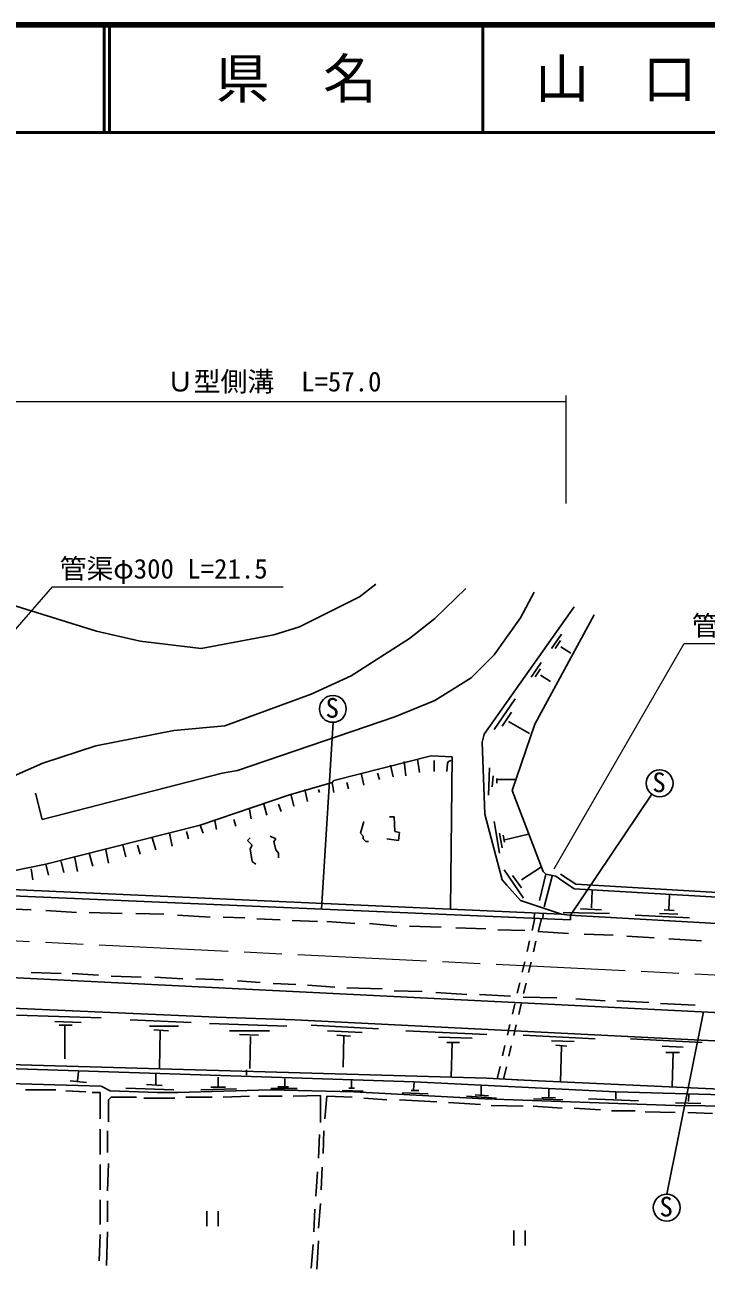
# Model space of a CAD drawing. Units: millimetres, scale not verified. Extents: x 40000 to 680000, y 20000 to 380000.
# Drawn here: x 290360 to 353778, y 264217 to 380000 of the extents above; entities that cross this region are included whole.
import ezdxf
from ezdxf.enums import TextEntityAlignment as Align

# ---------------------------------------------------------------- set-up
doc = ezdxf.new("R2010")
doc.units = ezdxf.units.MM
doc.header["$LTSCALE"] = 1000
doc.linetypes.add('CHAIN', pattern=[18.5, 12, -1.5, 3.5, -1.5])
for name, color, linetype, lineweight in [('M-BGD', 7, 'Continuous', 25), ('M-BMK', 2, 'CHAIN', 13), ('M-STR-HTXT', 7, 'Continuous', 13), ('M-TTL', 2, 'Continuous', 140), ('M-TTL-LINE', 7, 'Continuous', 50)]:
    doc.layers.add(name, color=color, linetype=linetype, lineweight=lineweight)
doc.layers.add('M-TTL-TXT', color=7, linetype='Continuous')
doc.styles.add('ＭＳ ゴシック', font='')
doc.styles.get('ＭＳ ゴシック').set_extended_font_data('MS Gothic')

msp = doc.modelspace()

# ---------------------------------------------------------------- linework, layer by layer
at = {"layer": 'M-BGD'}
for p, q in [((297037, 323568), (283236, 327886)), ((323030, 327971), (321506, 326785)), ((321506, 326785), (315918, 323991)), ((331412, 327547), (328533, 324753)), ((337762, 327209), (336492, 324838)), ((341487, 325854), (333105, 314001)), ((328533, 324753), (326162, 322891)), ((336492, 324838), (334036, 321367)), ((343350, 325092), (337846, 314932)), ((301101, 322637), (297037, 323568)), ((313547, 323229), (306774, 321959)), ((315918, 323991), (313547, 323229)), ((340302, 323314), (339370, 321959)), ((306774, 321959), (301101, 322637)), ((326162, 322891), (320744, 319419)), ((340218, 322723), (339734, 321980)), ((340239, 322132), (341171, 321539)), ((334036, 321367), (331920, 319250)), ((338429, 320658), (337498, 319303)), ((338345, 320067), (337862, 319323)), ((320744, 319419), (317018, 317726)), ((331920, 319250), (328533, 317133)), ((338367, 319475), (339298, 318883)), ((317018, 317726), (308975, 314763)), ((336009, 317283), (334036, 314424)), ((328533, 317133), (324808, 315609)), ((324808, 315609), (310160, 310614)), ((319050, 315101), (317964, 297727)), ((335646, 316048), (334794, 314751)), ((335391, 315186), (337338, 314046)), ((337846, 314932), (335730, 308751)), ((304234, 314339), (296952, 312900)), ((308975, 314763), (304234, 314339)), ((333105, 314001), (332936, 313239)), ((296952, 312900), (292042, 311291)), ((332936, 313239), (333190, 306550)), ((328194, 311969), (319135, 309683)), ((325654, 311461), (325824, 310106)), ((326924, 311715), (327094, 310445)), ((330142, 311884), (328194, 311969)), ((328448, 311545), (328448, 310529)), ((329803, 311461), (329718, 311291)), ((330057, 311545), (329803, 311461)), ((330142, 311884), (329972, 297745)), ((292042, 311291), (285438, 308413)), ((308721, 310360), (291957, 306042)), ((310160, 310614), (308721, 310360)), ((321675, 310360), (321929, 309259)), ((323199, 310360), (323368, 309767)), ((324384, 311122), (324638, 310021)), ((329718, 311291), (329634, 310529)), ((333613, 310868), (333528, 308328)), ((318966, 309513), (314902, 308328)), ((319135, 309683), (318966, 309513)), ((318966, 309513), (319135, 308582)), ((320320, 309513), (320490, 308921)), ((333952, 310106), (333867, 309090)), ((334292, 309868), (334292, 309445)), ((334375, 309767), (335984, 309767)), ((291957, 306042), (291364, 308497)), ((314902, 308328), (306689, 305534)), ((315156, 308328), (315410, 307312)), ((316426, 308836), (316680, 307735)), ((317696, 308836), (317780, 308582)), ((335730, 308751), (338608, 301216)), ((348731, 308401), (341142, 297148)), ((311261, 306973), (311430, 306127)), ((312616, 307481), (312870, 306465)), ((313970, 307481), (314224, 306804)), ((308044, 305957), (308213, 305111)), ((309822, 306042), (309991, 305449)), ((321929, 305873), (321590, 304772)), ((324300, 306296), (324723, 306296)), ((324723, 306296), (324808, 304941)), ((333190, 306550), (334798, 300454)), ((334036, 305873), (334544, 302909)), ((306689, 305534), (292296, 301893)), ((303810, 304772), (304064, 303587)), ((305419, 304941), (305588, 304264)), ((306689, 305534), (306943, 304772)), ((313208, 304518), (313716, 304264)), ((321590, 304772), (321844, 304518)), ((321844, 304518), (321844, 304264)), ((324808, 304941), (325231, 304857)), ((325231, 304857), (325146, 304095)), ((334544, 304772), (334798, 303417)), ((334883, 304603), (335012, 303956)), ((337254, 304687), (335052, 304179)), ((299492, 303671), (299746, 302571)), ((300847, 303671), (301101, 302825)), ((302202, 304349), (302540, 303248)), ((311346, 304349), (311092, 304095)), ((311092, 304095), (311515, 303671)), ((311515, 303671), (311346, 303333)), ((313716, 304264), (313547, 304010)), ((313547, 304010), (313716, 303248)), ((321844, 304264), (322098, 304010)), ((322098, 304010), (322352, 304010)), ((325146, 304095), (324046, 304264)), ((295005, 302486), (295259, 301216)), ((296360, 302909), (296698, 301724)), ((297884, 303248), (298138, 301978)), ((311346, 303333), (311515, 302147)), ((313716, 303248), (313970, 302909)), ((313970, 302909), (313970, 302486)), ((292296, 301893), (283236, 300031)), ((290941, 301470), (291110, 300454)), ((292296, 301893), (292550, 300877)), ((293735, 302147), (293989, 301131)), ((311515, 302147), (311854, 301893)), ((334968, 301385), (336766, 298751)), ((338439, 301639), (336576, 300454)), ((338608, 301216), (338862, 300962)), ((334798, 300454), (335222, 299946)), ((335222, 299946), (336492, 298507)), ((335752, 300858), (336587, 299711)), ((338862, 300962), (338270, 298507)), ((339455, 300793), (338693, 297914)), ((338862, 300962), (339794, 300793)), ((339794, 300793), (340132, 300539)), ((340132, 300539), (341487, 299607)), ((340217, 300962), (341656, 300031)), ((341656, 300031), (361722, 298845)), ((282136, 299269), (341148, 296729)), ((282220, 299861), (340302, 297237)), ((341487, 299607), (362146, 298422)), ((343180, 299438), (343096, 297829)), ((350377, 299015), (350292, 297660)), ((288570, 297745), (290941, 297660)), ((292296, 297575), (295174, 297406)), ((336492, 298507), (340302, 297237)), ((342080, 297745), (344027, 297660)), ((349869, 297660), (350800, 297575)), ((296360, 297406), (299408, 297321)), ((300678, 297321), (303302, 297237)), ((304572, 297152), (307620, 296983)), ((308806, 296983), (310838, 296898)), ((311938, 296813), (314140, 296729)), ((315240, 296644), (317611, 296559)), ((318458, 296559), (321082, 296390)), ((337846, 296871), (337577, 295731)), ((337811, 297349), (337770, 296874)), ((338441, 296845), (338171, 295700)), ((338619, 297313), (338584, 296839)), ((340302, 297237), (341064, 297152)), ((340471, 297406), (344789, 297321)), ((367903, 295628), (341064, 297152)), ((341142, 297148), (341148, 296729)), ((347160, 297152), (352240, 296898)), ((349446, 297321), (351139, 297237)), ((322437, 296390), (324977, 296136)), ((326162, 296136), (329126, 296051)), ((330480, 295967), (333274, 295882)), ((334375, 295797), (336915, 295713)), ((338100, 295628), (340979, 295459)), ((342418, 295374), (345128, 295289)), ((337348, 294758), (337118, 293784)), ((337941, 294727), (337711, 293754)), ((346398, 295205), (348938, 295035)), ((350292, 294951), (353340, 294781)), ((279426, 291818), (335984, 289024)), ((290941, 291818), (293735, 291733)), ((336888, 292811), (336659, 291838)), ((337482, 292781), (337252, 291807)), ((294751, 291733), (297206, 291564)), ((298392, 291479), (301186, 291395)), ((302456, 291395), (305080, 291225)), ((306266, 291225), (308806, 291141)), ((310160, 291056), (312277, 290887)), ((313462, 290802), (315579, 290717)), ((316680, 290633), (319220, 290463)), ((336429, 290865), (336199, 289891)), ((337022, 290834), (336792, 289861)), ((320320, 290379), (323622, 290294)), ((324723, 290125), (327348, 290040)), ((328618, 289955), (331496, 289786)), ((332682, 289786), (335560, 289617)), ((336746, 289532), (339878, 289447)), ((308213, 287669), (284676, 288685)), ((335969, 288918), (335740, 287945)), ((335984, 289024), (476361, 282081)), ((336563, 288888), (336333, 287914)), ((341656, 289363), (344366, 289193)), ((345466, 289193), (348430, 289024)), ((349530, 288939), (352748, 288770)), ((289586, 287839), (297460, 287585)), ((293142, 287246), (295598, 287161)), ((300170, 287415), (305842, 287161)), ((308213, 287669), (315494, 287415)), ((315494, 287415), (426746, 281827)), ((353538, 288156), (350109, 271188)), ((293566, 286907), (294751, 286907)), ((294074, 286907), (294074, 283775)), ((301948, 286823), (304657, 286823)), ((302371, 286484), (303726, 286399)), ((302961, 286376), (302879, 282928)), ((307536, 287077), (314732, 286823)), ((309398, 286399), (313124, 286399)), ((310330, 286061), (312108, 285976)), ((317018, 286907), (323284, 286569)), ((318542, 286399), (321760, 286230)), ((325824, 286399), (333359, 286061)), ((335510, 286972), (335280, 285998)), ((336103, 286941), (335874, 285968)), ((311379, 285859), (311294, 282896)), ((319389, 285976), (320659, 285891)), ((320066, 285891), (319982, 283013)), ((328872, 285807), (332004, 285722)), ((329634, 285299), (330819, 285299)), ((330142, 285299), (330057, 282081)), ((335051, 285025), (334821, 284052)), ((335644, 284995), (335414, 284021)), ((336746, 285976), (343434, 285637)), ((339370, 285468), (341487, 285383)), ((339794, 285045), (340810, 284960)), ((340302, 284960), (340217, 281658)), ((346736, 285637), (353425, 285299)), ((349700, 284960), (351647, 284875)), ((333359, 281997), (264779, 283944)), ((350038, 284367), (351308, 284367)), ((350716, 284367), (350631, 281235)), ((326586, 281658), (281882, 283097)), ((295344, 282589), (295259, 281743)), ((311007, 282759), (311007, 282251)), ((334591, 283079), (334322, 281939)), ((335185, 283048), (334914, 281903)), ((286284, 281573), (297460, 281235)), ((294582, 281743), (296106, 281573)), ((301694, 281404), (303133, 281319)), ((302540, 282420), (302540, 281404)), ((308351, 282084), (308351, 281153)), ((314575, 281929), (314575, 281167)), ((320777, 281790), (320777, 281109)), ((326586, 281658), (326550, 280913)), ((345382, 280727), (326586, 281658)), ((333359, 281997), (336265, 281822)), ((336153, 281827), (427424, 277679)), ((290433, 280896), (293227, 280896)), ((294158, 280811), (296021, 280727)), ((296614, 280642), (297376, 280642)), ((297376, 280642), (297376, 278187)), ((297460, 281235), (298307, 280811)), ((298392, 280219), (298138, 279965)), ((298307, 280811), (302710, 280642)), ((300762, 280219), (298392, 280219)), ((299746, 281065), (304225, 280915)), ((302710, 280642), (304572, 280642)), ((304572, 280642), (313208, 280896)), ((305334, 280219), (307790, 280219)), ((306734, 280896), (310057, 280995)), ((307674, 281153), (309028, 281153)), ((311261, 280303), (308806, 280219)), ((312108, 280303), (314309, 280303)), ((313208, 280896), (320998, 280727)), ((315703, 281011), (313254, 281011)), ((313897, 281167), (314913, 281167)), ((315325, 280303), (317865, 280388)), ((317865, 280388), (317865, 277848)), ((318458, 280303), (318288, 278187)), ((320828, 280219), (318458, 280303)), ((319900, 280844), (321849, 280767)), ((320526, 281060), (321041, 281055)), ((320998, 280727), (333190, 280049)), ((325475, 280617), (327894, 280513)), ((326307, 280851), (327030, 280825)), ((331461, 280306), (334255, 280137)), ((332264, 280423), (333517, 280355)), ((332851, 281319), (332851, 280473)), ((339142, 281012), (339142, 280166)), ((367818, 280049), (345382, 280727)), ((345382, 280727), (345382, 280049)), ((352151, 279803), (352162, 280455)), ((298138, 279965), (298138, 277933)), ((301440, 280134), (304318, 280134)), ((321929, 280134), (324046, 279965)), ((325231, 279965), (328702, 279795)), ((329803, 279711), (332766, 279541)), ((333190, 280049), (350885, 279457)), ((333782, 279457), (336746, 279372)), ((337677, 279372), (340386, 279203)), ((337715, 280064), (340431, 279973)), ((338493, 280174), (339762, 280142)), ((341487, 279203), (343942, 279033)), ((342842, 280049), (347498, 279880)), ((357150, 279372), (350885, 279457)), ((350912, 279689), (353288, 279630)), ((344958, 278949), (347160, 278949)), ((348091, 278864), (350885, 278779)), ((352070, 278779), (354356, 278695)), ((297376, 277255), (297376, 274885)), ((298053, 277086), (298053, 275054)), ((317780, 276747), (317696, 274546)), ((318204, 277086), (318119, 274969)), ((297376, 273953), (297376, 271583)), ((298138, 274038), (298053, 271498)), ((317611, 273276), (317442, 270990)), ((318034, 273699), (317950, 271583)), ((297376, 270651), (297376, 268365)), ((298053, 270567), (298053, 268619)), ((317357, 269805), (317272, 267688)), ((317865, 270313), (317696, 268027)), ((307295, 269621), (307295, 268221)), ((308345, 268221), (308345, 269621)), ((298053, 267688), (297968, 264555)), ((335887, 267822), (335887, 266422)), ((336937, 266422), (336937, 267822)), ((297376, 267434), (297291, 264979)), ((317188, 266503), (317018, 264301)), ((317696, 266841), (317526, 264217))]:
    msp.add_line(p, q, dxfattribs=at)
for centre in [(319029, 316351), (349449, 309424), (350112, 269938)]:
    msp.add_circle(centre, 1250, dxfattribs=at)
at = {"layer": 'M-BMK'}
msp.add_line((364708, 291070), (281817, 295115), dxfattribs=at)
at = {"layer": 'M-STR-HTXT'}
for p, q in [((340725, 345497), (340725, 335463)), ((284787, 344966), (340725, 344966)), ((292888, 327717), (271298, 302825)), ((292888, 327717), (314418, 327717)), ((339624, 301470), (351746, 322427)), ((351746, 322427), (373276, 322427))]:
    msp.add_line(p, q, dxfattribs=at)
at = {"layer": 'M-TTL'}
msp.add_line((680000, 380000), (40000, 380000), dxfattribs=at)
at = {"layer": 'M-TTL-LINE'}
for p, q in [((297750, 380000), (297750, 370000)), ((298250, 380000), (298250, 370000)), ((333000, 380000), (333000, 370000)), ((40000, 370000), (680000, 370000))]:
    msp.add_line(p, q, dxfattribs=at)

# ---------------------------------------------------------------- texts
at = {"layer": 'M-BGD', "style": 'ＭＳ ゴシック'}
for p in [(318350, 314978), (348771, 308050), (349434, 268565)]:
    msp.add_text('S', height=1833, dxfattribs=at).set_placement(p, align=Align.BOTTOM_LEFT)
at = {"layer": 'M-STR-HTXT', "style": 'ＭＳ ゴシック'}
for s, p in [('Ｕ型側溝\u3000L=57.0', (303571, 345341)), ('管渠φ300 L=21.5', (293596, 327926)), ('管渠φ700 L=19.0', (352454, 322636))]:
    msp.add_text(s, height=1833, dxfattribs=at).set_placement(p, align=Align.BOTTOM_LEFT)
at = {"layer": 'M-TTL-TXT', "style": 'ＭＳ ゴシック'}
for s, p in [('県\u3000名', (315625, 375000)), ('山\u3000口\u3000県', (350375, 375000))]:
    msp.add_text(s, height=3666, dxfattribs=at).set_placement(p, align=Align.MIDDLE_CENTER)

doc.saveas('drawing.dxf')
